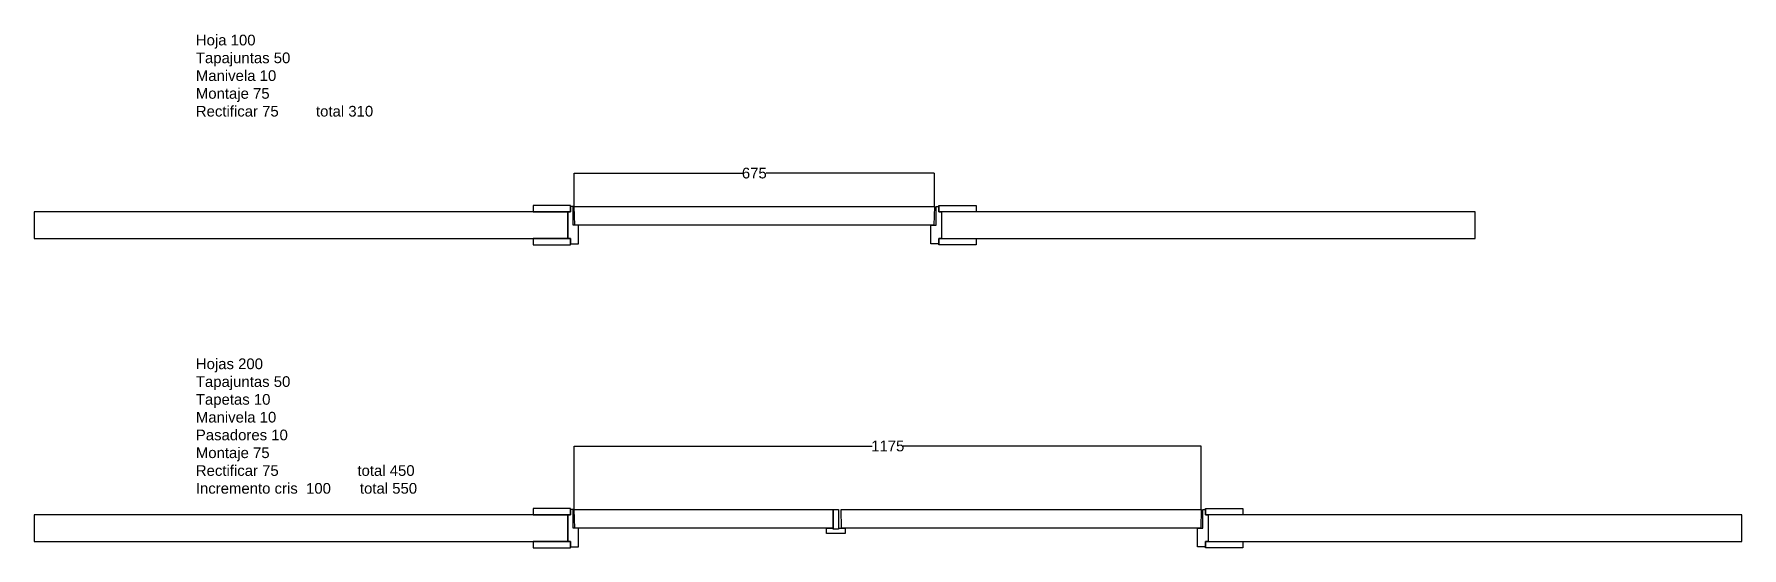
# Model space of a CAD drawing. Header units: inches. Extents: x 0 to 3200, y -580 to 383.
import ezdxf

# ---------------------------------------------------------------- set-up
doc = ezdxf.new("R2010")
doc.units = ezdxf.units.IN
doc.header["$MEASUREMENT"] = 0
doc.styles.get("Standard").update_dxf_attribs({"font": 'arial.ttf', "height": 20})
doc.dimstyles.get("Standard").update_dxf_attribs({"dimtxt": 20, "dimasz": 0.18, "dimexe": 0.18, "dimexo": 0.0625, "dimgap": 0.09, "dimtad": 0, "dimtih": 1, "dimtoh": 1, "dimdec": 0, "dimzin": 0, "dimdsep": 46, "dimtxsty": 'Standard', "dimcen": 0.09, "dimadec": 0, "dimazin": 0, "dimtfac": 1, "dimtdec": 0, "dimtofl": 0, "dimtmove": 0, "dimatfit": 3, "dimfxl": 1, "dimtolj": 1, "dimtzin": 0, "dimarcsym": 0})

# ---------------------------------------------------------------- blocks, each defined once
blk = doc.blocks.new('*D2')
at = {"color": 0, "lineweight": -2, "transparency": 16777216}
for p, q in [((1012, 60.1), (1012, 122.5)), ((1012.2, 122.3), (1327.2, 122.3)), ((1686.8, 122.3), (1371.8, 122.3)), ((1687, 60.1), (1687, 122.5))]:
    blk.add_line(p, q, dxfattribs=at)
at = {"color": 0, "transparency": 16777216}
for points in [[(1012.2, 122.4), (1012.2, 122.3), (1012, 122.3)], [(1686.8, 122.4), (1686.8, 122.3), (1687, 122.3)]]:
    blk.add_solid(points, dxfattribs=at)
at = {"layer": 'Defpoints', "color": 0, "transparency": 16777216}
for p in [(1687, 122.3), (1012, 60), (1687, 60)]:
    blk.add_point(p, dxfattribs=at)
at = {"color": 0, "transparency": 16777216, "insert": (1349.5, 122.3), "char_height": 20, "attachment_point": 5}
blk.add_mtext('\\A1;675', dxfattribs=at)
blk = doc.blocks.new('*D3')
at = {"color": 0, "lineweight": -2, "transparency": 16777216}
for p, q in [((1012, -507.9), (1012, -389.1)), ((1012.2, -389.2), (1570.4, -389.2)), ((2186.8, -389.2), (1628.6, -389.2)), ((2187, -507.9), (2187, -389.1))]:
    blk.add_line(p, q, dxfattribs=at)
at = {"color": 0, "transparency": 16777216}
for points in [[(1012.2, -389.2), (1012.2, -389.3), (1012, -389.2)], [(2186.8, -389.2), (2186.8, -389.3), (2187, -389.2)]]:
    blk.add_solid(points, dxfattribs=at)
at = {"layer": 'Defpoints', "color": 0, "transparency": 16777216}
for p in [(2187, -389.2), (1012, -507.9), (2187, -507.9)]:
    blk.add_point(p, dxfattribs=at)
at = {"color": 0, "transparency": 16777216, "insert": (1599.5, -389.2), "char_height": 20, "attachment_point": 5}
blk.add_mtext('\\A1;1175', dxfattribs=at)

msp = doc.modelspace()

# ---------------------------------------------------------------- linework, layer by layer
for points in [[(0, 0), (1000, 0), (1000, 50), (0, 50)], [(1005, 62), (935, 62), (935, 50), (1005, 50)], [(1020, -10), (1020, 25), (1010, 25), (1010, 60), (1005, 60), (1005, 50), (1000, 50), (1000, 0), (1005, 0), (1005, -10)], [(1012, 60), (1687, 60), (1686, 25), (1013, 25)], [(1680, -10), (1680, 25), (1690, 25), (1690, 60), (1695, 60), (1695, 50), (1700, 50), (1700, 0), (1695, 0), (1695, -10)], [(1695, 62), (1765, 62), (1765, 50), (1695, 50)], [(1700, 0), (2700, 0), (2700, 50), (1700, 50)], [(1005, 0), (935, 0), (935, -12), (1005, -12)], [(1695, 0), (1765, 0), (1765, -12), (1695, -12)], [(1005, -505.9), (935, -505.9), (935, -517.9), (1005, -517.9)], [(1020, -577.9), (1020, -542.9), (1010, -542.9), (1010, -507.9), (1005, -507.9), (1005, -517.9), (1000, -517.9), (1000, -567.9), (1005, -567.9), (1005, -577.9)], [(1012, -507.9), (1497, -507.9), (1497, -542.9), (1013, -542.9)], [(1497, -507.9), (1507, -507.9), (1507, -544.9), (1497, -544.9)], [(1512, -507.9), (2187, -507.9), (2186, -542.9), (1513, -542.9)], [(2180, -577.9), (2180, -542.9), (2190, -542.9), (2190, -507.9), (2195, -507.9), (2195, -517.9), (2200, -517.9), (2200, -567.9), (2195, -567.9), (2195, -577.9)], [(2195, -505.9), (2265, -505.9), (2265, -517.9), (2195, -517.9)], [(0, -567.9), (1000, -567.9), (1000, -517.9), (0, -517.9)], [(2200, -567.9), (3200, -567.9), (3200, -517.9), (2200, -517.9)], [(1005, -567.9), (935, -567.9), (935, -579.9), (1005, -579.9)], [(2195, -567.9), (2265, -567.9), (2265, -579.9), (2195, -579.9)]]:
    msp.add_lwpolyline(points, close=True)
msp.add_lwpolyline([(1507, -542.9), (1519.5, -542.9), (1519.5, -552.9), (1484.5, -552.9), (1484.5, -542.9), (1497, -542.9)])

# ---------------------------------------------------------------- texts
at = {"char_height": 20, "attachment_point": 1}
for s, insert in [('Hoja 100\\PTapajuntas 50\\PManivela 10\\PMontaje 75\\PRectificar 75         total 310', (303, 381.8)), ('Hojas 200\\PTapajuntas 50\\PTapetas 10\\PManivela 10\\PPasadores 10\\PMontaje 75\\PRectificar 75                   total 450\\PIncremento cris  100       total 550', (303, -225))]:
    msp.add_mtext_dynamic_manual_height_columns(s, width=784.028, gutter_width=1, heights=[0], dxfattribs=dict(at, insert=insert))

# ---------------------------------------------------------------- dimensions: what is measured, and where the dimension line sits
for base, p1, p2, picture, middle in [((1687, 122.3), (1012, 60), (1687, 60), '*D2', (1349.5, 122.3)), ((2187, -389.2), (1012, -507.9), (2187, -507.9), '*D3', (1599.5, -389.2))]:
    dim = msp.add_linear_dim(base=base, p1=p1, p2=p2, dimstyle='Standard')
    dim.commit()
    dim.dimension.update_dxf_attribs({"geometry": picture, "text_midpoint": middle})

doc.saveas('drawing.dxf')
